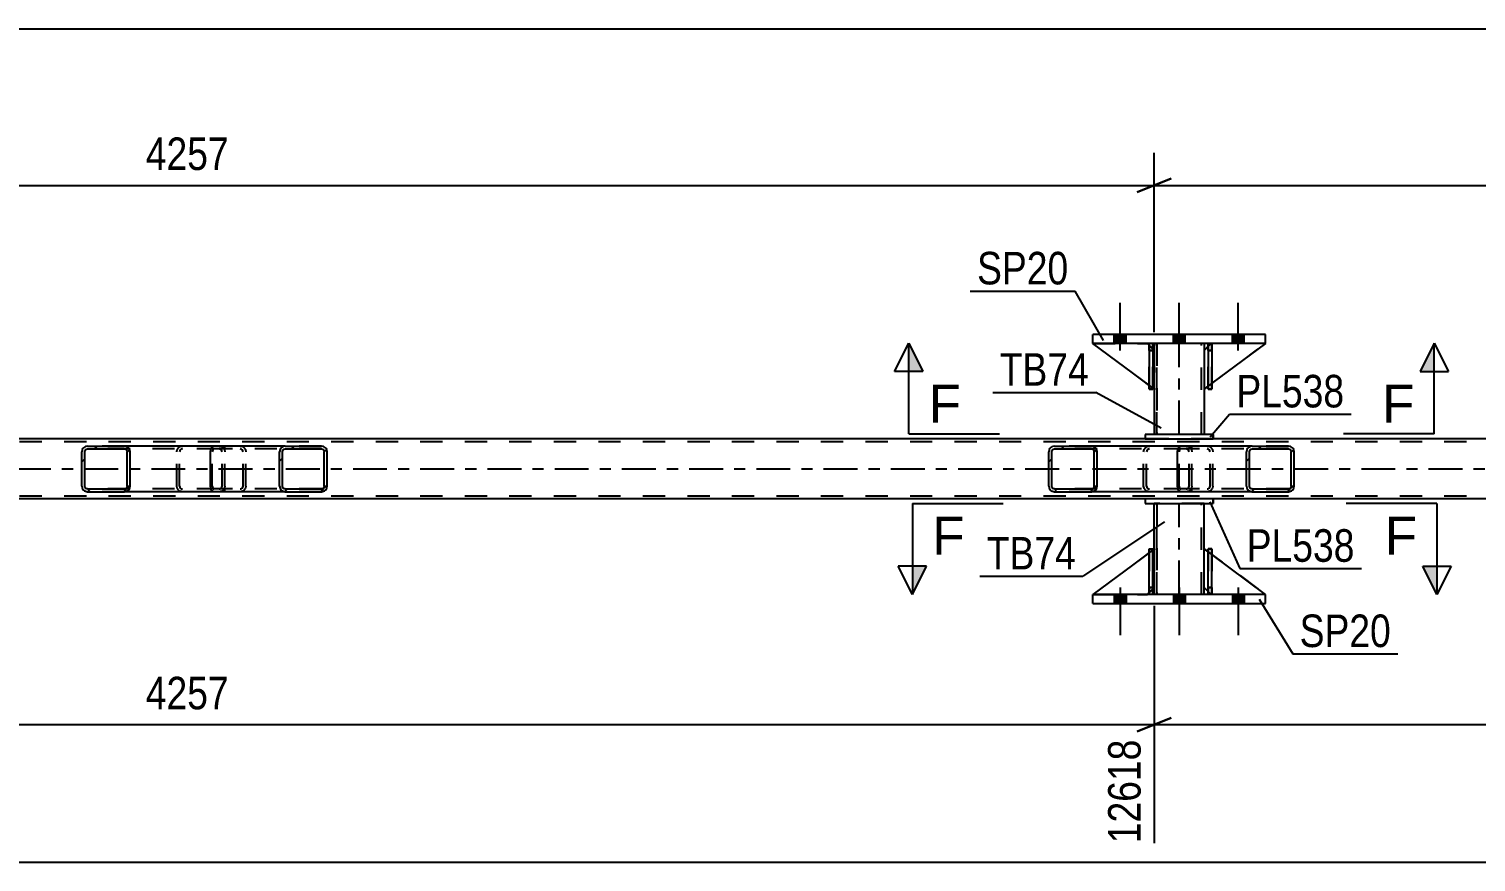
# Model space of a CAD drawing. Header units: millimetres. Extents: x -78 to 763, y -436 to 158.
# Drawn here: x 426.7 to 554.1, y -259.4 to -186.1 of the extents above; entities that cross this region are included whole.
import ezdxf

# ---------------------------------------------------------------- set-up
doc = ezdxf.new("R2010")
doc.units = ezdxf.units.MM
doc.linetypes.add('DXK_LINE_DOT2', pattern=[3.9198, 1.9599, -1.9599])
doc.linetypes.add('DXK_LINE_DOT3', pattern=[5.9187, 2.979, -0.9799, 0.9799, -0.9799])
doc.styles.add('Arial', font='ARIAL.TTF', dxfattribs={"height": 0.2})
doc.styles.add('Arial Narrow', font='ARIALN.TTF', dxfattribs={"height": 0.2})

# ---------------------------------------------------------------- blocks, each defined once
blk = doc.blocks.new('Part-814184979-5444 - 5260')
at = {"color": 2, "linetype": 'Continuous'}
for p, q in [((525.66, -213.8), (525.34, -213.8)), ((525.34, -213.8), (525.34, -217.8)), ((525.66, -213.8), (525.66, -213.8)), ((525.66, -213.8), (525.66, -217.8)), ((525.66, -217.8), (525.34, -217.8))]:
    blk.add_line(p, q, dxfattribs=at)
at = {"color": 7, "linetype": 'DXK_LINE_DOT2'}
for p, q in [((525.34, -214.4), (525.34, -213.8)), ((525.66, -214.4), (525.66, -213.8)), ((525.66, -213.8), (525.66, -213.8)), ((525.66, -214.4), (525.34, -214.4)), ((525.34, -214.4), (525.34, -217.8)), ((525.66, -217.8), (525.66, -214.4))]:
    blk.add_line(p, q, dxfattribs=at)
blk = doc.blocks.new('Part-814184979-5446 - 5260')
at = {"color": 7, "linetype": 'DXK_LINE_DOT2'}
for p, q in [((525.34, -214.4), (525.34, -213.8)), ((525.34, -213.8), (525.34, -213.8)), ((525.34, -213.8), (525.34, -217.8)), ((525.66, -213.8), (525.34, -213.8)), ((525.66, -214.4), (525.66, -213.8)), ((525.66, -217.8), (525.66, -213.8)), ((525.34, -217.8), (525.34, -214.4)), ((525.34, -214.4), (525.66, -214.4)), ((525.66, -214.4), (525.66, -217.8)), ((525.34, -217.8), (525.66, -217.8))]:
    blk.add_line(p, q, dxfattribs=at)
blk = doc.blocks.new('Part-814184979-5468 - 5260')
at = {"color": 2, "linetype": 'Continuous'}
for p, q in [((525.78, -231.88), (525.66, -231.97)), ((525.78, -235.28), (525.78, -231.88)), ((525.34, -232.21), (520.38, -235.88)), ((525.78, -235.28), (525.66, -235.4)), ((525.78, -235.28), (525.78, -235.28)), ((525.34, -235.72), (525.18, -235.88))]:
    blk.add_line(p, q, dxfattribs=at)
at = {"color": 7, "linetype": 'DXK_LINE_DOT2'}
for p, q in [((525.78, -235.28), (525.78, -231.88)), ((525.66, -231.97), (525.34, -232.21)), ((525.78, -235.28), (525.18, -235.88)), ((525.66, -235.4), (525.34, -235.72)), ((520.38, -235.88), (525.18, -235.88))]:
    blk.add_line(p, q, dxfattribs=at)
blk = doc.blocks.new('Part-814184979-5398 - 5260')
at = {"linetype": 'Continuous'}
h = blk.add_hatch(dxfattribs=at)
h.set_pattern_fill('', scale=0.7, style=0, pattern_type=0)
h.set_pattern_definition([(45, (538.0558, -223.1343), (-1.57154, 1.57154), [])])
h.paths.add_polyline_path([(538.09, -223.32), (538.06, -223.13), (537.95, -222.98), (537.78, -222.87), (537.59, -222.84), (534.41, -222.84), (534.21, -222.87), (534.05, -222.98), (533.94, -223.13), (533.9, -223.32), (533.9, -226.36), (533.94, -226.54), (534.05, -226.7), (534.21, -226.8), (534.41, -226.84), (537.59, -226.84), (537.78, -226.8), (537.95, -226.7), (538.06, -226.54), (538.09, -226.36)])
h.paths.add_polyline_path([(537.82, -226.45), (537.77, -226.53), (537.69, -226.58), (537.59, -226.6), (534.41, -226.6), (534.31, -226.58), (534.23, -226.53), (534.17, -226.45), (534.16, -226.36), (534.16, -223.32), (534.17, -223.23), (534.23, -223.15), (534.31, -223.1), (534.41, -223.08), (537.59, -223.08), (537.69, -223.1), (537.77, -223.15), (537.82, -223.23), (537.84, -223.32), (537.84, -226.36)])
at = {"color": 2, "linetype": 'Continuous'}
for p, q in [((527.92, -222.98), (528, -222.87)), ((528, -222.87), (528.11, -222.84)), ((534.41, -222.84), (528.11, -222.84)), ((534.41, -222.84), (534.21, -222.87)), ((534.41, -222.84), (537.59, -222.84)), ((537.78, -222.87), (537.59, -222.84)), ((527.84, -223.32), (527.86, -223.13)), ((527.84, -226.36), (527.84, -223.32)), ((527.86, -223.13), (527.92, -222.98)), ((533.94, -223.13), (533.9, -223.32)), ((533.9, -226.36), (533.9, -223.32)), ((534.16, -223.32), (534.17, -223.23)), ((534.16, -226.36), (534.16, -223.32)), ((534.17, -223.23), (534.23, -223.15)), ((534.23, -223.15), (534.31, -223.1)), ((534.31, -223.1), (534.41, -223.08)), ((534.41, -223.08), (537.59, -223.08)), ((537.59, -223.08), (537.69, -223.1)), ((537.69, -223.1), (537.77, -223.15)), ((537.77, -223.15), (537.82, -223.23)), ((537.82, -223.23), (537.84, -223.32)), ((537.84, -226.36), (537.84, -223.32)), ((538.09, -223.32), (538.06, -223.13)), ((538.09, -226.36), (538.09, -223.32)), ((527.86, -226.54), (527.84, -226.36)), ((527.92, -226.7), (527.86, -226.54)), ((528, -226.8), (527.92, -226.7)), ((533.9, -226.36), (533.94, -226.54)), ((534.17, -226.45), (534.16, -226.36)), ((534.23, -226.53), (534.17, -226.45)), ((534.31, -226.58), (534.23, -226.53)), ((534.41, -226.6), (534.31, -226.58)), ((534.41, -226.6), (537.59, -226.6)), ((537.69, -226.58), (537.59, -226.6)), ((537.77, -226.53), (537.69, -226.58)), ((537.82, -226.45), (537.77, -226.53)), ((537.84, -226.36), (537.82, -226.45)), ((538.06, -226.54), (538.09, -226.36)), ((528.11, -226.84), (528, -226.8)), ((534.41, -226.84), (528.11, -226.84)), ((534.21, -226.8), (534.41, -226.84)), ((534.41, -226.84), (537.59, -226.84)), ((537.59, -226.84), (537.78, -226.8))]:
    blk.add_line(p, q, dxfattribs=at)
at = {"color": 7, "linetype": 'DXK_LINE_DOT2'}
for p, q in [((529.1, -223.08), (529.1, -222.84)), ((530.44, -222.84), (530.63, -222.87)), ((537.59, -222.84), (534.41, -222.84)), ((527.98, -223.23), (527.97, -223.32)), ((527.97, -226.36), (527.97, -223.32)), ((528.01, -223.15), (527.98, -223.23)), ((528.05, -223.1), (528.01, -223.15)), ((528.11, -223.08), (528.05, -223.1)), ((537.59, -223.08), (528.11, -223.08)), ((530.54, -223.1), (530.44, -223.08)), ((530.62, -223.15), (530.54, -223.1)), ((530.67, -223.23), (530.62, -223.15)), ((530.69, -223.32), (530.67, -223.23)), ((530.69, -226.36), (530.69, -223.32)), ((530.91, -223.13), (530.94, -223.32)), ((530.94, -226.36), (530.94, -223.32)), ((527.97, -226.36), (527.98, -226.45)), ((527.98, -226.45), (528.01, -226.53)), ((528.01, -226.53), (528.05, -226.58)), ((528.05, -226.58), (528.11, -226.6)), ((537.59, -226.6), (528.11, -226.6)), ((529.1, -226.84), (529.1, -226.6)), ((530.44, -226.6), (530.54, -226.58)), ((530.54, -226.58), (530.62, -226.53)), ((530.62, -226.53), (530.67, -226.45)), ((530.67, -226.45), (530.69, -226.36)), ((530.94, -226.36), (530.91, -226.54)), ((530.63, -226.8), (530.44, -226.84)), ((537.59, -226.84), (534.41, -226.84))]:
    blk.add_line(p, q, dxfattribs=at)
for centre, start, end in [((530.46, -223.33), 23.8494, 68.8059), ((530.46, -226.34), 291.1941, 336.1506)]:
    blk.add_arc(centre, 0.492, start, end, dxfattribs=at)
at = {"color": 2, "linetype": 'Continuous'}
for centre, start, end in [((534.39, -223.33), 111.1941, 156.1506), ((537.61, -223.33), 23.8494, 68.8059), ((534.39, -226.34), 203.8494, 248.8059), ((537.61, -226.34), 291.1941, 336.1506)]:
    blk.add_arc(centre, 0.492, start, end, dxfattribs=at)
blk = doc.blocks.new('Part-814184979-5462 - 5260')
at = {"color": 2, "linetype": 'Continuous'}
for p, q in [((524.98, -221.8), (524.98, -222.2)), ((530.98, -221.8), (524.98, -221.8)), ((524.98, -222.2), (530.98, -222.2)), ((530.98, -221.8), (530.98, -222.2)), ((530.98, -221.8), (530.98, -221.8)), ((530.98, -222.2), (530.98, -222.2))]:
    blk.add_line(p, q, dxfattribs=at)
at = {"color": 7, "linetype": 'DXK_LINE_DOT2'}
for p, q in [((524.98, -221.8), (524.98, -222.2)), ((530.98, -222.2), (530.98, -221.8)), ((530.98, -221.8), (530.98, -221.8)), ((530.98, -222.2), (530.98, -222.2))]:
    blk.add_line(p, q, dxfattribs=at)
blk = doc.blocks.new('Part-814184979-5350 - 5260')
at = {"color": 2, "linetype": 'Continuous'}
for p, q in [((525.78, -213.8), (525.78, -214.4)), ((530.18, -213.8), (530.18, -214.4)), ((525.78, -217.8), (525.78, -221.8)), ((530.18, -217.8), (530.18, -221.8))]:
    blk.add_line(p, q, dxfattribs=at)
at = {"color": 7, "linetype": 'DXK_LINE_DOT2'}
for p, q in [((530.18, -213.8), (525.78, -213.8)), ((525.78, -213.8), (525.78, -221.8)), ((526.02, -221.8), (526.02, -213.8)), ((526.02, -213.8), (526.02, -221.8)), ((529.94, -221.8), (529.94, -213.8)), ((529.94, -221.8), (529.94, -213.8)), ((530.18, -213.8), (530.18, -221.8)), ((525.78, -214.4), (525.78, -217.8)), ((530.18, -214.4), (530.18, -217.8)), ((530.18, -221.8), (525.78, -221.8))]:
    blk.add_line(p, q, dxfattribs=at)
at = {"color": 7, "linetype": 'DXK_LINE_DOT3'}
blk.add_line((527.98, -221.8), (527.98, -213.8), dxfattribs=at)
blk = doc.blocks.new('Part-814184979-5486 - 5260')
at = {"color": 2, "linetype": 'Continuous'}
for p, q in [((520.38, -213.8), (520.38, -213)), ((535.58, -213), (520.38, -213)), ((535.58, -213.8), (520.38, -213.8)), ((535.58, -213.8), (535.58, -213))]:
    blk.add_line(p, q, dxfattribs=at)
at = {"color": 7, "linetype": 'DXK_LINE_DOT2'}
for p, q in [((520.38, -213.8), (520.38, -213)), ((535.58, -213.8), (535.58, -213))]:
    blk.add_line(p, q, dxfattribs=at)
blk = doc.blocks.new('Part-814184979-5367 - 5260')
at = {"linetype": 'Continuous'}
h = blk.add_hatch(dxfattribs=at)
h.set_pattern_fill('', scale=0.7, style=0, pattern_type=0)
h.set_pattern_definition([(45, (435.5767, -223.1343), (-1.57154, 1.57154), [])])
h.paths.add_polyline_path([(435.62, -223.32), (435.58, -223.13), (435.47, -222.98), (435.3, -222.87), (435.1, -222.84), (431.87, -222.84), (431.67, -222.87), (431.51, -222.98), (431.4, -223.13), (431.36, -223.32), (431.36, -226.36), (431.4, -226.54), (431.51, -226.7), (431.67, -226.8), (431.87, -226.84), (435.1, -226.84), (435.3, -226.8), (435.47, -226.7), (435.58, -226.54), (435.62, -226.36)])
h.paths.add_polyline_path([(435.34, -226.45), (435.29, -226.53), (435.2, -226.58), (435.1, -226.6), (431.87, -226.6), (431.77, -226.58), (431.69, -226.53), (431.63, -226.45), (431.61, -226.36), (431.61, -223.32), (431.63, -223.23), (431.69, -223.15), (431.77, -223.1), (431.87, -223.08), (435.1, -223.08), (435.2, -223.1), (435.29, -223.15), (435.34, -223.23), (435.36, -223.32), (435.36, -226.36)])
at = {"color": 2, "linetype": 'Continuous'}
for p, q in [((431.87, -222.84), (431.67, -222.87)), ((431.87, -222.84), (435.1, -222.84)), ((442.97, -222.84), (435.1, -222.84)), ((435.3, -222.87), (435.1, -222.84)), ((431.4, -223.13), (431.36, -223.32)), ((431.36, -226.36), (431.36, -223.32)), ((431.61, -223.32), (431.63, -223.23)), ((431.61, -226.36), (431.61, -223.32)), ((431.63, -223.23), (431.69, -223.15)), ((431.69, -223.15), (431.77, -223.1)), ((431.77, -223.1), (431.87, -223.08)), ((431.87, -223.08), (435.1, -223.08)), ((435.1, -223.08), (435.2, -223.1)), ((435.2, -223.1), (435.29, -223.15)), ((435.29, -223.15), (435.34, -223.23)), ((435.34, -223.23), (435.36, -223.32)), ((435.36, -226.36), (435.36, -223.32)), ((435.62, -223.32), (435.58, -223.13)), ((435.62, -226.36), (435.62, -223.32)), ((431.36, -226.36), (431.4, -226.54)), ((431.63, -226.45), (431.61, -226.36)), ((431.69, -226.53), (431.63, -226.45)), ((431.77, -226.58), (431.69, -226.53)), ((431.87, -226.6), (431.77, -226.58)), ((431.87, -226.6), (435.1, -226.6)), ((435.2, -226.58), (435.1, -226.6)), ((435.29, -226.53), (435.2, -226.58)), ((435.34, -226.45), (435.29, -226.53)), ((435.36, -226.36), (435.34, -226.45)), ((435.58, -226.54), (435.62, -226.36)), ((431.67, -226.8), (431.87, -226.84)), ((431.87, -226.84), (435.1, -226.84)), ((435.1, -226.84), (435.3, -226.8)), ((442.97, -226.84), (435.1, -226.84))]:
    blk.add_line(p, q, dxfattribs=at)
at = {"color": 7, "linetype": 'DXK_LINE_DOT2'}
for p, q in [((435.1, -222.84), (431.87, -222.84)), ((440.02, -222.87), (440.22, -222.84)), ((443.45, -222.84), (442.97, -222.84)), ((443.45, -222.84), (443.65, -222.87)), ((443.45, -223.08), (431.87, -223.08)), ((439.71, -223.32), (439.75, -223.13)), ((439.71, -226.36), (439.71, -223.32)), ((439.98, -223.23), (439.96, -223.32)), ((439.96, -226.36), (439.96, -223.32)), ((440.04, -223.15), (439.98, -223.23)), ((440.12, -223.1), (440.04, -223.15)), ((440.22, -223.08), (440.12, -223.1)), ((443.55, -223.1), (443.45, -223.08)), ((443.63, -223.15), (443.55, -223.1)), ((443.69, -223.23), (443.63, -223.15)), ((443.71, -223.32), (443.69, -223.23)), ((443.71, -226.36), (443.71, -223.32)), ((443.93, -223.13), (443.96, -223.32)), ((443.96, -226.36), (443.96, -223.32)), ((443.45, -226.6), (431.87, -226.6)), ((439.75, -226.54), (439.71, -226.36)), ((439.96, -226.36), (439.98, -226.45)), ((439.98, -226.45), (440.04, -226.53)), ((440.04, -226.53), (440.06, -226.54)), ((440.06, -226.54), (440.12, -226.58)), ((440.12, -226.58), (440.22, -226.6)), ((443.45, -226.6), (443.55, -226.58)), ((443.55, -226.58), (443.63, -226.53)), ((443.63, -226.53), (443.69, -226.45)), ((443.69, -226.45), (443.71, -226.36)), ((443.96, -226.36), (443.93, -226.54)), ((435.1, -226.84), (431.87, -226.84)), ((440.22, -226.84), (440.02, -226.8)), ((443.45, -226.84), (442.97, -226.84)), ((443.65, -226.8), (443.45, -226.84))]:
    blk.add_line(p, q, dxfattribs=at)
at = {"color": 2, "linetype": 'Continuous'}
for centre, start, end in [((431.85, -223.34), 110.7583, 155.68), ((435.12, -223.34), 24.32, 69.2417), ((431.85, -226.34), 204.32, 249.2417), ((435.12, -226.34), 290.7583, 335.68)]:
    blk.add_arc(centre, 0.496, start, end, dxfattribs=at)
at = {"color": 7, "linetype": 'DXK_LINE_DOT2'}
for centre, start, end in [((440.2, -223.34), 110.7583, 155.68), ((443.47, -223.34), 24.32, 69.2417), ((440.2, -226.34), 204.32, 249.2417), ((443.47, -226.34), 290.7583, 335.68)]:
    blk.add_arc(centre, 0.496, start, end, dxfattribs=at)
blk = doc.blocks.new('Part-814184979-5368 - 5260')
at = {"linetype": 'Continuous'}
h = blk.add_hatch(dxfattribs=at)
h.set_pattern_fill('', scale=0.7, style=0, pattern_type=0)
h.set_pattern_definition([(45, (452.9215, -223.1343), (-1.57154, 1.57154), [])])
h.paths.add_polyline_path([(452.96, -223.32), (452.92, -223.13), (452.81, -222.98), (452.65, -222.87), (452.46, -222.84), (449.27, -222.84), (449.08, -222.87), (448.92, -222.98), (448.81, -223.13), (448.77, -223.32), (448.77, -226.36), (448.81, -226.54), (448.92, -226.7), (449.08, -226.8), (449.27, -226.84), (452.46, -226.84), (452.65, -226.8), (452.81, -226.7), (452.92, -226.54), (452.96, -226.36)])
h.paths.add_polyline_path([(452.69, -226.45), (452.63, -226.53), (452.55, -226.58), (452.46, -226.6), (449.27, -226.6), (449.18, -226.58), (449.1, -226.53), (449.04, -226.45), (449.02, -226.36), (449.02, -223.32), (449.04, -223.23), (449.1, -223.15), (449.18, -223.1), (449.27, -223.08), (452.46, -223.08), (452.55, -223.1), (452.63, -223.15), (452.69, -223.23), (452.71, -223.32), (452.71, -226.36)])
at = {"color": 2, "linetype": 'Continuous'}
for p, q in [((442.78, -222.98), (442.87, -222.87)), ((442.87, -222.87), (442.97, -222.84)), ((449.27, -222.84), (442.97, -222.84)), ((449.27, -222.84), (449.08, -222.87)), ((449.27, -222.84), (452.46, -222.84)), ((452.65, -222.87), (452.46, -222.84)), ((442.7, -223.32), (442.72, -223.13)), ((442.7, -226.36), (442.7, -223.32)), ((442.72, -223.13), (442.78, -222.98)), ((448.81, -223.13), (448.77, -223.32)), ((448.77, -226.36), (448.77, -223.32)), ((449.02, -223.32), (449.04, -223.23)), ((449.02, -226.36), (449.02, -223.32)), ((449.04, -223.23), (449.1, -223.15)), ((449.1, -223.15), (449.18, -223.1)), ((449.18, -223.1), (449.27, -223.08)), ((449.27, -223.08), (452.46, -223.08)), ((452.46, -223.08), (452.55, -223.1)), ((452.55, -223.1), (452.63, -223.15)), ((452.63, -223.15), (452.69, -223.23)), ((452.69, -223.23), (452.71, -223.32)), ((452.71, -226.36), (452.71, -223.32)), ((452.96, -223.32), (452.92, -223.13)), ((452.96, -226.36), (452.96, -223.32)), ((442.72, -226.54), (442.7, -226.36)), ((442.78, -226.7), (442.72, -226.54)), ((442.87, -226.8), (442.78, -226.7)), ((448.77, -226.36), (448.81, -226.54)), ((449.04, -226.45), (449.02, -226.36)), ((449.1, -226.53), (449.04, -226.45)), ((449.18, -226.58), (449.1, -226.53)), ((449.27, -226.6), (449.18, -226.58)), ((449.27, -226.6), (452.46, -226.6)), ((452.55, -226.58), (452.46, -226.6)), ((452.63, -226.53), (452.55, -226.58)), ((452.69, -226.45), (452.63, -226.53)), ((452.71, -226.36), (452.69, -226.45)), ((452.92, -226.54), (452.96, -226.36)), ((442.97, -226.84), (442.87, -226.8)), ((449.27, -226.84), (442.97, -226.84)), ((449.08, -226.8), (449.27, -226.84)), ((449.27, -226.84), (452.46, -226.84)), ((452.46, -226.84), (452.65, -226.8))]:
    blk.add_line(p, q, dxfattribs=at)
at = {"color": 7, "linetype": 'DXK_LINE_DOT2'}
for p, q in [((443.96, -223.08), (443.96, -222.84)), ((445.31, -222.84), (445.5, -222.87)), ((452.46, -222.84), (449.27, -222.84)), ((442.85, -223.23), (442.84, -223.32)), ((442.84, -226.36), (442.84, -223.32)), ((442.88, -223.15), (442.85, -223.23)), ((442.92, -223.1), (442.88, -223.15)), ((442.97, -223.08), (442.92, -223.1)), ((452.46, -223.08), (442.97, -223.08)), ((445.4, -223.1), (445.31, -223.08)), ((445.48, -223.15), (445.4, -223.1)), ((445.54, -223.23), (445.48, -223.15)), ((445.56, -223.32), (445.54, -223.23)), ((445.56, -226.36), (445.56, -223.32)), ((445.77, -223.13), (445.81, -223.32)), ((445.81, -226.36), (445.81, -223.32)), ((442.84, -226.36), (442.85, -226.45)), ((442.85, -226.45), (442.88, -226.53)), ((442.88, -226.53), (442.92, -226.58)), ((442.92, -226.58), (442.97, -226.6)), ((452.46, -226.6), (442.97, -226.6)), ((443.96, -226.84), (443.96, -226.6)), ((445.31, -226.6), (445.4, -226.58)), ((445.4, -226.58), (445.48, -226.53)), ((445.48, -226.53), (445.54, -226.45)), ((445.54, -226.45), (445.56, -226.36)), ((445.81, -226.36), (445.77, -226.54)), ((445.5, -226.8), (445.31, -226.84)), ((452.46, -226.84), (449.27, -226.84))]:
    blk.add_line(p, q, dxfattribs=at)
for centre, start, end in [((445.32, -223.33), 23.8494, 68.8059), ((445.32, -226.34), 291.1941, 336.1506)]:
    blk.add_arc(centre, 0.492, start, end, dxfattribs=at)
at = {"color": 2, "linetype": 'Continuous'}
for centre, start, end in [((449.26, -223.33), 111.1941, 156.1506), ((452.47, -223.33), 23.8494, 68.8059), ((449.26, -226.34), 203.8494, 248.8059), ((452.47, -226.34), 291.1941, 336.1506)]:
    blk.add_arc(centre, 0.492, start, end, dxfattribs=at)
blk = doc.blocks.new('Part-814184979-5369 - 5260')
at = {"linetype": 'Continuous'}
h = blk.add_hatch(dxfattribs=at)
h.set_pattern_fill('', scale=0.7, style=0, pattern_type=0)
h.set_pattern_definition([(45, (520.711, -223.1343), (-1.57154, 1.57154), [])])
h.paths.add_polyline_path([(520.75, -223.32), (520.71, -223.13), (520.6, -222.98), (520.43, -222.87), (520.24, -222.84), (517, -222.84), (516.81, -222.87), (516.64, -222.98), (516.53, -223.13), (516.49, -223.32), (516.49, -226.36), (516.53, -226.54), (516.64, -226.7), (516.81, -226.8), (517, -226.84), (520.24, -226.84), (520.43, -226.8), (520.6, -226.7), (520.71, -226.54), (520.75, -226.36)])
h.paths.add_polyline_path([(520.47, -226.45), (520.42, -226.53), (520.34, -226.58), (520.24, -226.6), (517, -226.6), (516.91, -226.58), (516.82, -226.53), (516.77, -226.45), (516.75, -226.36), (516.75, -223.32), (516.77, -223.23), (516.82, -223.15), (516.91, -223.1), (517, -223.08), (520.24, -223.08), (520.34, -223.1), (520.42, -223.15), (520.47, -223.23), (520.49, -223.32), (520.49, -226.36)])
at = {"color": 2, "linetype": 'Continuous'}
for p, q in [((517, -222.84), (516.81, -222.87)), ((517, -222.84), (520.24, -222.84)), ((528.11, -222.84), (520.24, -222.84)), ((520.43, -222.87), (520.24, -222.84)), ((516.53, -223.13), (516.49, -223.32)), ((516.49, -226.36), (516.49, -223.32)), ((516.75, -223.32), (516.77, -223.23)), ((516.75, -226.36), (516.75, -223.32)), ((516.77, -223.23), (516.82, -223.15)), ((516.82, -223.15), (516.91, -223.1)), ((516.91, -223.1), (517, -223.08)), ((517, -223.08), (520.24, -223.08)), ((520.24, -223.08), (520.34, -223.1)), ((520.34, -223.1), (520.42, -223.15)), ((520.42, -223.15), (520.47, -223.23)), ((520.47, -223.23), (520.49, -223.32)), ((520.49, -226.36), (520.49, -223.32)), ((520.75, -223.32), (520.71, -223.13)), ((520.75, -226.36), (520.75, -223.32)), ((516.49, -226.36), (516.53, -226.54)), ((516.77, -226.45), (516.75, -226.36)), ((516.82, -226.53), (516.77, -226.45)), ((516.91, -226.58), (516.82, -226.53)), ((517, -226.6), (516.91, -226.58)), ((517, -226.6), (520.24, -226.6)), ((520.34, -226.58), (520.24, -226.6)), ((520.42, -226.53), (520.34, -226.58)), ((520.47, -226.45), (520.42, -226.53)), ((520.49, -226.36), (520.47, -226.45)), ((520.71, -226.54), (520.75, -226.36)), ((516.81, -226.8), (517, -226.84)), ((517, -226.84), (520.24, -226.84)), ((520.24, -226.84), (520.43, -226.8)), ((528.11, -226.84), (520.24, -226.84))]:
    blk.add_line(p, q, dxfattribs=at)
at = {"color": 7, "linetype": 'DXK_LINE_DOT2'}
for p, q in [((520.24, -222.84), (517, -222.84)), ((525.16, -222.87), (525.35, -222.84)), ((528.59, -222.84), (528.11, -222.84)), ((528.59, -222.84), (528.78, -222.87)), ((528.59, -223.08), (517, -223.08)), ((524.84, -223.32), (524.88, -223.13)), ((524.84, -226.36), (524.84, -223.32)), ((525.12, -223.23), (525.1, -223.32)), ((525.1, -226.36), (525.1, -223.32)), ((525.17, -223.15), (525.12, -223.23)), ((525.26, -223.1), (525.17, -223.15)), ((525.35, -223.08), (525.26, -223.1)), ((528.69, -223.1), (528.59, -223.08)), ((528.77, -223.15), (528.69, -223.1)), ((528.82, -223.23), (528.77, -223.15)), ((528.84, -223.32), (528.82, -223.23)), ((528.84, -226.36), (528.84, -223.32)), ((529.06, -223.13), (529.1, -223.32)), ((529.1, -226.36), (529.1, -223.32)), ((528.59, -226.6), (517, -226.6)), ((524.88, -226.54), (524.84, -226.36)), ((525.1, -226.36), (525.12, -226.45)), ((525.12, -226.45), (525.17, -226.53)), ((525.17, -226.53), (525.26, -226.58)), ((525.26, -226.58), (525.35, -226.6)), ((528.59, -226.6), (528.69, -226.58)), ((528.69, -226.58), (528.77, -226.53)), ((528.77, -226.53), (528.82, -226.45)), ((528.82, -226.45), (528.84, -226.36)), ((529.1, -226.36), (529.06, -226.54)), ((520.24, -226.84), (517, -226.84)), ((525.35, -226.84), (525.16, -226.8)), ((528.59, -226.84), (528.11, -226.84)), ((528.78, -226.8), (528.59, -226.84))]:
    blk.add_line(p, q, dxfattribs=at)
at = {"color": 2, "linetype": 'Continuous'}
for centre, start, end in [((516.98, -223.34), 110.7583, 155.68), ((520.26, -223.34), 24.32, 69.2417), ((516.98, -226.34), 204.32, 249.2417), ((520.26, -226.34), 290.7583, 335.68)]:
    blk.add_arc(centre, 0.496, start, end, dxfattribs=at)
at = {"color": 7, "linetype": 'DXK_LINE_DOT2'}
for centre, start, end in [((525.33, -223.34), 110.7583, 155.68), ((528.61, -223.34), 24.32, 69.2417), ((525.33, -226.34), 204.32, 249.2417), ((528.61, -226.34), 290.7583, 335.68)]:
    blk.add_arc(centre, 0.496, start, end, dxfattribs=at)
blk = doc.blocks.new('Part-814184979-5494 - 5260')
at = {"color": 2, "linetype": 'Continuous'}
for p, q in [((530.18, -235.28), (530.18, -231.88)), ((530.54, -232.14), (530.18, -231.88)), ((535.58, -235.88), (530.86, -232.38)), ((530.54, -235.63), (530.18, -235.28))]:
    blk.add_line(p, q, dxfattribs=at)
at = {"color": 7, "linetype": 'DXK_LINE_DOT2'}
for p, q in [((530.86, -232.38), (530.54, -232.14)), ((530.78, -235.88), (530.54, -235.63)), ((535.58, -235.88), (530.78, -235.88)), ((535.58, -235.88), (535.58, -235.88)), ((535.58, -235.88), (535.58, -235.88))]:
    blk.add_line(p, q, dxfattribs=at)
blk = doc.blocks.new('Part-814184979-5431 - 5260')
at = {"color": 7, "linetype": 'DXK_LINE_DOT2'}
for p, q in [((530.86, -231.88), (530.54, -231.88)), ((530.54, -235.28), (530.54, -231.88)), ((530.54, -231.88), (530.54, -235.88)), ((530.86, -231.88), (530.86, -235.28)), ((530.86, -235.88), (530.86, -231.88)), ((530.86, -235.28), (530.54, -235.28)), ((530.54, -235.88), (530.54, -235.28)), ((530.86, -235.28), (530.86, -235.88)), ((530.86, -235.88), (530.54, -235.88)), ((530.86, -235.88), (530.86, -235.88))]:
    blk.add_line(p, q, dxfattribs=at)
blk = doc.blocks.new('Part-814184979-5434 - 5260')
at = {"color": 2, "linetype": 'Continuous'}
for p, q in [((530.54, -214.04), (530.18, -214.4)), ((535.58, -213.8), (530.86, -217.3)), ((530.18, -214.4), (530.18, -217.8)), ((530.54, -217.54), (530.18, -217.8))]:
    blk.add_line(p, q, dxfattribs=at)
at = {"color": 7, "linetype": 'DXK_LINE_DOT2'}
for p, q in [((530.78, -213.8), (530.54, -214.04)), ((535.58, -213.8), (530.78, -213.8)), ((530.86, -217.3), (530.54, -217.54))]:
    blk.add_line(p, q, dxfattribs=at)
blk = doc.blocks.new('Part-814184979-5437 - 5260')
at = {"color": 7, "linetype": 'DXK_LINE_DOT2'}
for p, q in [((530.78, -213.8), (530.18, -214.4)), ((530.18, -217.8), (535.58, -213.8)), ((535.58, -213.8), (530.78, -213.8)), ((530.18, -214.4), (530.18, -217.8))]:
    blk.add_line(p, q, dxfattribs=at)
blk = doc.blocks.new('Part-814184979-5440 - 5260')
at = {"color": 2, "linetype": 'Continuous'}
for p, q in [((525.34, -217.47), (520.38, -213.8)), ((525.34, -213.95), (525.18, -213.8)), ((525.78, -214.4), (525.66, -214.27)), ((525.78, -214.4), (525.78, -214.4)), ((525.78, -217.8), (525.78, -214.4)), ((525.66, -217.7), (525.78, -217.8)), ((525.78, -217.8), (525.78, -217.8))]:
    blk.add_line(p, q, dxfattribs=at)
at = {"color": 7, "linetype": 'DXK_LINE_DOT2'}
for p, q in [((525.18, -213.8), (520.38, -213.8)), ((525.18, -213.8), (525.78, -214.4)), ((525.66, -214.27), (525.34, -213.95)), ((525.78, -214.4), (525.78, -217.8)), ((525.66, -217.7), (525.34, -217.47))]:
    blk.add_line(p, q, dxfattribs=at)
blk = doc.blocks.new('Part-814184979-5443 - 5260')
at = {"color": 7, "linetype": 'DXK_LINE_DOT2'}
for p, q in [((525.78, -217.8), (520.38, -213.8)), ((520.38, -213.8), (525.18, -213.8)), ((525.18, -213.8), (525.78, -214.4)), ((525.78, -214.4), (525.18, -213.8)), ((525.78, -214.4), (525.78, -217.8)), ((525.78, -214.4), (525.78, -214.4)), ((525.78, -214.4), (525.78, -217.8))]:
    blk.add_line(p, q, dxfattribs=at)
blk = doc.blocks.new('Part-814184979-5445 - 5260')
at = {"color": 2, "linetype": 'Continuous'}
for p, q in [((530.86, -213.8), (530.54, -213.8)), ((530.54, -213.8), (530.54, -217.8)), ((530.86, -213.8), (530.86, -213.8)), ((530.86, -213.8), (530.86, -217.8)), ((530.86, -217.8), (530.54, -217.8))]:
    blk.add_line(p, q, dxfattribs=at)
at = {"color": 7, "linetype": 'DXK_LINE_DOT2'}
for p, q in [((530.54, -214.4), (530.54, -213.8)), ((530.86, -214.4), (530.86, -213.8)), ((530.86, -213.8), (530.86, -213.8)), ((530.86, -214.4), (530.54, -214.4)), ((530.54, -214.4), (530.54, -217.8)), ((530.86, -217.8), (530.86, -214.4))]:
    blk.add_line(p, q, dxfattribs=at)
blk = doc.blocks.new('Part-814184979-5447 - 5260')
at = {"color": 7, "linetype": 'DXK_LINE_DOT2'}
for p, q in [((530.54, -214.4), (530.54, -213.8)), ((530.54, -213.8), (530.54, -213.8)), ((530.54, -213.8), (530.54, -217.8)), ((530.86, -213.8), (530.54, -213.8)), ((530.86, -214.4), (530.86, -213.8)), ((530.86, -217.8), (530.86, -213.8)), ((530.54, -217.8), (530.54, -214.4)), ((530.54, -214.4), (530.86, -214.4)), ((530.86, -214.4), (530.86, -217.8)), ((530.54, -217.8), (530.86, -217.8))]:
    blk.add_line(p, q, dxfattribs=at)
blk = doc.blocks.new('Part-814184979-5452 - 5260')
at = {"color": 2, "linetype": 'Continuous'}
for p, q in [((525.78, -231.88), (525.78, -227.88)), ((530.18, -231.88), (530.18, -227.88)), ((525.78, -235.88), (525.78, -235.28)), ((530.18, -235.88), (530.18, -235.28))]:
    blk.add_line(p, q, dxfattribs=at)
at = {"color": 7, "linetype": 'DXK_LINE_DOT2'}
for p, q in [((530.18, -227.88), (525.78, -227.88)), ((525.78, -235.88), (525.78, -227.88)), ((526.02, -235.88), (526.02, -227.88)), ((526.02, -227.88), (526.02, -235.88)), ((529.94, -235.88), (529.94, -227.88)), ((529.94, -235.88), (529.94, -227.88)), ((530.18, -235.88), (530.18, -227.88)), ((525.78, -235.28), (525.78, -231.88)), ((530.18, -235.28), (530.18, -231.88)), ((530.18, -235.88), (525.78, -235.88))]:
    blk.add_line(p, q, dxfattribs=at)
at = {"color": 7, "linetype": 'DXK_LINE_DOT3'}
blk.add_line((527.98, -235.88), (527.98, -227.88), dxfattribs=at)
blk = doc.blocks.new('Part-814184979-5457 - 5260')
at = {"color": 2, "linetype": 'Continuous'}
for p, q in [((524.98, -227.48), (524.98, -227.88)), ((530.98, -227.48), (524.98, -227.48)), ((524.98, -227.88), (530.98, -227.88)), ((530.98, -227.48), (530.98, -227.88)), ((530.98, -227.48), (530.98, -227.48)), ((530.98, -227.88), (530.98, -227.88))]:
    blk.add_line(p, q, dxfattribs=at)
at = {"color": 7, "linetype": 'DXK_LINE_DOT2'}
for p, q in [((524.98, -227.48), (524.98, -227.88)), ((530.98, -227.88), (530.98, -227.48)), ((530.98, -227.48), (530.98, -227.48)), ((530.98, -227.88), (530.98, -227.88))]:
    blk.add_line(p, q, dxfattribs=at)
blk = doc.blocks.new('Part-814184979-5465 - 5260')
at = {"color": 7, "linetype": 'DXK_LINE_DOT2'}
for p, q in [((530.18, -235.28), (530.18, -231.88)), ((530.18, -231.88), (535.58, -235.88)), ((530.78, -235.88), (530.18, -235.28)), ((535.58, -235.88), (530.78, -235.88))]:
    blk.add_line(p, q, dxfattribs=at)
blk = doc.blocks.new('Part-814184979-5471 - 5260')
at = {"color": 7, "linetype": 'DXK_LINE_DOT2'}
for p, q in [((525.78, -231.88), (520.38, -235.88)), ((525.78, -235.28), (525.78, -231.88)), ((525.78, -231.88), (525.78, -235.28)), ((525.18, -235.88), (525.78, -235.28)), ((525.78, -235.28), (525.18, -235.88)), ((525.78, -235.28), (525.78, -235.28)), ((520.38, -235.88), (525.18, -235.88))]:
    blk.add_line(p, q, dxfattribs=at)
blk = doc.blocks.new('Part-814184979-5472 - 5260')
at = {"color": 2, "linetype": 'Continuous'}
for p, q in [((525.34, -235.88), (525.34, -231.88)), ((525.34, -231.88), (525.66, -231.88)), ((525.66, -235.88), (525.66, -231.88)), ((525.34, -235.88), (525.34, -235.88)), ((525.66, -235.88), (525.34, -235.88))]:
    blk.add_line(p, q, dxfattribs=at)
at = {"color": 7, "linetype": 'DXK_LINE_DOT2'}
for p, q in [((525.34, -231.88), (525.34, -235.28)), ((525.66, -235.28), (525.66, -231.88)), ((525.34, -235.28), (525.34, -235.88)), ((525.34, -235.28), (525.66, -235.28)), ((525.66, -235.88), (525.66, -235.28)), ((525.66, -235.88), (525.66, -235.88))]:
    blk.add_line(p, q, dxfattribs=at)
blk = doc.blocks.new('Part-814184979-5473 - 5260')
at = {"color": 2, "linetype": 'Continuous'}
for p, q in [((530.54, -235.88), (530.54, -231.88)), ((530.54, -231.88), (530.86, -231.88)), ((530.86, -235.88), (530.86, -231.88)), ((530.54, -235.88), (530.54, -235.88)), ((530.86, -235.88), (530.54, -235.88))]:
    blk.add_line(p, q, dxfattribs=at)
at = {"color": 7, "linetype": 'DXK_LINE_DOT2'}
for p, q in [((530.54, -231.88), (530.54, -235.28)), ((530.86, -235.28), (530.86, -231.88)), ((530.54, -235.28), (530.54, -235.88)), ((530.54, -235.28), (530.86, -235.28)), ((530.86, -235.88), (530.86, -235.28)), ((530.86, -235.88), (530.86, -235.88))]:
    blk.add_line(p, q, dxfattribs=at)
blk = doc.blocks.new('Part-814184979-5474 - 5260')
at = {"color": 7, "linetype": 'DXK_LINE_DOT2'}
for p, q in [((525.34, -231.88), (525.66, -231.88)), ((525.34, -235.28), (525.34, -231.88)), ((525.34, -231.88), (525.34, -235.88)), ((525.66, -231.88), (525.66, -235.28)), ((525.66, -235.88), (525.66, -231.97)), ((525.66, -235.28), (525.34, -235.28)), ((525.34, -235.88), (525.34, -235.28)), ((525.66, -235.28), (525.66, -235.88)), ((525.66, -235.88), (525.34, -235.88)), ((525.66, -235.88), (525.66, -235.88))]:
    blk.add_line(p, q, dxfattribs=at)
blk = doc.blocks.new('Part-814184979-5479 - 5260')
at = {"color": 7, "linetype": 'DXK_LINE_DOT2'}
for p, q in [((623.83, -222.44), (46.85, -222.44)), ((530.98, -222.2), (524.98, -222.2)), ((623.83, -227.24), (46.85, -227.24)), ((530.98, -227.48), (524.98, -227.48))]:
    blk.add_line(p, q, dxfattribs=at)
at = {"color": 2, "linetype": 'Continuous'}
for p, q in [((524.98, -222.2), (360.71, -222.2)), ((623.83, -222.2), (530.98, -222.2)), ((524.98, -227.48), (360.71, -227.48)), ((623.83, -227.48), (530.98, -227.48))]:
    blk.add_line(p, q, dxfattribs=at)
at = {"color": 7, "linetype": 'DXK_LINE_DOT3'}
blk.add_line((46.85, -224.84), (623.83, -224.84), dxfattribs=at)
blk = doc.blocks.new('Part-814184979-5491 - 5260')
at = {"color": 2, "linetype": 'Continuous'}
for p, q in [((520.38, -236.68), (520.38, -235.88)), ((535.58, -235.88), (520.38, -235.88)), ((520.38, -236.68), (535.58, -236.68)), ((535.58, -236.68), (535.58, -235.88))]:
    blk.add_line(p, q, dxfattribs=at)
at = {"color": 7, "linetype": 'DXK_LINE_DOT2'}
for p, q in [((520.38, -236.68), (520.38, -235.88)), ((535.58, -236.68), (535.58, -235.88))]:
    blk.add_line(p, q, dxfattribs=at)
blk = doc.blocks.new('Bolt-814184979-5541 - 5260')
at = {"linetype": 'Continuous'}
for points in [[(522.26, -213.8), (523.3, -213.8), (523.3, -213), (522.26, -213)], [(522.26, -213.8), (523.3, -213.8), (523.3, -213), (522.26, -213)], [(522.26, -213.8), (523.3, -213.8), (523.3, -213), (522.26, -213)], [(527.46, -213.8), (528.5, -213.8), (528.5, -213), (527.46, -213)], [(527.46, -213.8), (528.5, -213.8), (528.5, -213), (527.46, -213)], [(532.66, -213.8), (533.7, -213.8), (533.7, -213), (532.66, -213)], [(532.66, -213.8), (533.7, -213.8), (533.7, -213), (532.66, -213)], [(532.66, -213.8), (533.7, -213.8), (533.7, -213), (532.66, -213)]]:
    blk.add_hatch(color=1, dxfattribs=at).paths.add_polyline_path(points)
at = {"color": 1, "linetype": 'Continuous'}
for p, q in [((522.78, -214.4), (522.78, -210.2)), ((522.78, -214.4), (522.78, -210.2)), ((522.78, -214.4), (522.78, -210.2)), ((527.98, -214.4), (527.98, -210.2)), ((527.98, -214.4), (527.98, -210.2)), ((533.18, -214.4), (533.18, -210.2)), ((533.18, -214.4), (533.18, -210.2)), ((533.18, -214.4), (533.18, -210.2)), ((522.26, -213.8), (522.26, -213)), ((522.26, -213.8), (522.26, -213)), ((522.26, -213.8), (522.26, -213)), ((523.3, -213.8), (523.3, -213)), ((523.3, -213.8), (523.3, -213)), ((523.3, -213.8), (523.3, -213)), ((527.46, -213.8), (527.46, -213)), ((527.46, -213.8), (527.46, -213)), ((528.5, -213.8), (528.5, -213)), ((528.5, -213.8), (528.5, -213)), ((532.66, -213.8), (532.66, -213)), ((532.66, -213.8), (532.66, -213)), ((532.66, -213.8), (532.66, -213)), ((533.7, -213.8), (533.7, -213)), ((533.7, -213.8), (533.7, -213)), ((533.7, -213.8), (533.7, -213))]:
    blk.add_line(p, q, dxfattribs=at)
blk = doc.blocks.new('Bolt-814184979-5542 - 5260')
at = {"linetype": 'Continuous'}
for points in [[(523.3, -235.88), (522.26, -235.88), (522.26, -236.68), (523.3, -236.68)], [(523.3, -235.88), (522.26, -235.88), (522.26, -236.68), (523.3, -236.68)], [(523.3, -235.88), (522.26, -235.88), (522.26, -236.68), (523.3, -236.68)], [(528.5, -235.88), (527.46, -235.88), (527.46, -236.68), (528.5, -236.68)], [(528.5, -235.88), (527.46, -235.88), (527.46, -236.68), (528.5, -236.68)], [(533.7, -235.88), (532.66, -235.88), (532.66, -236.68), (533.7, -236.68)], [(533.7, -235.88), (532.66, -235.88), (532.66, -236.68), (533.7, -236.68)], [(533.7, -235.88), (532.66, -235.88), (532.66, -236.68), (533.7, -236.68)]]:
    blk.add_hatch(color=1, dxfattribs=at).paths.add_polyline_path(points)
at = {"color": 1, "linetype": 'Continuous'}
for p, q in [((522.78, -235.28), (522.78, -239.48)), ((522.78, -235.28), (522.78, -239.48)), ((522.78, -235.28), (522.78, -239.48)), ((527.98, -235.28), (527.98, -239.48)), ((527.98, -235.28), (527.98, -239.48)), ((533.18, -235.28), (533.18, -239.48)), ((533.18, -235.28), (533.18, -239.48)), ((533.18, -235.28), (533.18, -239.48)), ((522.26, -235.88), (522.26, -236.68)), ((522.26, -235.88), (522.26, -236.68)), ((522.26, -235.88), (522.26, -236.68)), ((523.3, -235.88), (523.3, -236.68)), ((523.3, -235.88), (523.3, -236.68)), ((523.3, -235.88), (523.3, -236.68)), ((527.46, -235.88), (527.46, -236.68)), ((527.46, -235.88), (527.46, -236.68)), ((528.5, -235.88), (528.5, -236.68)), ((528.5, -235.88), (528.5, -236.68)), ((532.66, -235.88), (532.66, -236.68)), ((532.66, -235.88), (532.66, -236.68)), ((532.66, -235.88), (532.66, -236.68)), ((533.7, -235.88), (533.7, -236.68)), ((533.7, -235.88), (533.7, -236.68)), ((533.7, -235.88), (533.7, -236.68))]:
    blk.add_line(p, q, dxfattribs=at)
blk = doc.blocks.new('StraightDimension-814184979-5656 - 5260')
at = {"color": 7, "linetype": 'Continuous'}
blk.add_line((35.99, -259.45), (634.69, -259.45), dxfattribs=at)
blk = doc.blocks.new('StraightDimension-814184979-5732 - 5260')
at = {"color": 7, "linetype": 'Continuous'}
for p, q in [((355.51, -212.8), (355.51, -197.02)), ((525.78, -212.8), (525.78, -197.02)), ((357.01, -199.27), (354.01, -200.47)), ((355.51, -199.87), (525.78, -199.87)), ((524.28, -200.47), (527.28, -199.27))]:
    blk.add_line(p, q, dxfattribs=at)
at = {"color": 0}
blk.add_wipeout([(444.9, -199.12), (444.9, -194.92), (436.39, -194.92), (436.39, -199.12)], dxfattribs=at)
at = {"color": 3, "style": 'Arial Narrow'}
blk.add_text('4257', height=2.863, dxfattribs=at).set_placement((436.99, -198.52))
blk = doc.blocks.new('StraightDimension-814184979-5737 - 5260')
at = {"color": 7, "linetype": 'Continuous'}
for p, q in [((525.78, -212.8), (525.78, -197.02)), ((634.05, -221.2), (634.05, -197.02)), ((527.28, -199.27), (524.28, -200.47)), ((525.78, -199.87), (634.05, -199.87)), ((632.55, -200.47), (635.55, -199.27))]:
    blk.add_line(p, q, dxfattribs=at)
at = {"color": 0}
blk.add_wipeout([(584.17, -199.12), (584.17, -194.92), (575.66, -194.92), (575.66, -199.12)], dxfattribs=at)
at = {"color": 3, "style": 'Arial Narrow'}
blk.add_text('3739', height=2.863, dxfattribs=at).set_placement((576.26, -198.52))
blk = doc.blocks.new('StraightDimension-814184979-9179 - 5260')
at = {"color": 7, "linetype": 'Continuous'}
blk.add_line((36.63, -186.1), (634.05, -186.1), dxfattribs=at)
blk = doc.blocks.new('StraightDimension-814184979-12868 - 5260')
at = {"color": 7, "linetype": 'Continuous'}
for p, q in [((634.05, -228.48), (634.05, -257.79)), ((525.78, -236.88), (525.78, -257.79)), ((527.28, -246.75), (524.28, -247.95)), ((632.55, -247.95), (635.55, -246.75)), ((525.78, -247.35), (634.05, -247.35))]:
    blk.add_line(p, q, dxfattribs=at)
at = {"color": 0}
blk.add_wipeout([(584.17, -246.6), (584.17, -242.4), (575.66, -242.4), (575.66, -246.6)], dxfattribs=at)
at = {"color": 3, "style": 'Arial Narrow'}
blk.add_text('3739', height=2.863, dxfattribs=at).set_placement((576.26, -246))
at = {"color": 0, "linetype": 'Continuous'}
blk.add_wipeout([(633.45, -248.05), (629.25, -248.05), (629.25, -258.39), (633.45, -258.39)], dxfattribs=at)
at = {"color": 3, "linetype": 'Continuous', "style": 'Arial Narrow'}
blk.add_text('16357', height=2.863, rotation=90.0002, dxfattribs=at).set_placement((632.85, -257.79))
blk = doc.blocks.new('StraightDimension-814184979-12869 - 5260')
at = {"color": 7, "linetype": 'Continuous'}
for p, q in [((355.51, -236.88), (355.51, -255.96)), ((525.78, -236.88), (525.78, -257.79)), ((357.01, -246.75), (354.01, -247.95)), ((524.28, -247.95), (527.28, -246.75)), ((355.51, -247.35), (525.78, -247.35))]:
    blk.add_line(p, q, dxfattribs=at)
at = {"color": 0}
blk.add_wipeout([(444.9, -246.6), (444.9, -242.4), (436.39, -242.4), (436.39, -246.6)], dxfattribs=at)
at = {"color": 3, "style": 'Arial Narrow'}
blk.add_text('4257', height=2.863, dxfattribs=at).set_placement((436.99, -246))
at = {"color": 0, "linetype": 'Continuous'}
blk.add_wipeout([(525.18, -248.05), (520.98, -248.05), (520.98, -258.39), (525.18, -258.39)], dxfattribs=at)
at = {"color": 3, "linetype": 'Continuous', "style": 'Arial Narrow'}
blk.add_text('12618', height=2.863, rotation=90.0002, dxfattribs=at).set_placement((524.58, -257.79))
blk = doc.blocks.new('Mark-814184979-5487 - 5260')
at = {"color": 0}
blk.add_wipeout([(546.62, -240.52), (546.62, -237.52), (538.58, -237.52), (538.58, -240.52)], dxfattribs=at)
blk.add_wipeout([(546.62, -240.52), (546.62, -237.52), (538.58, -237.52), (538.58, -240.52)], dxfattribs=at)
at = {"color": 30, "linetype": 'Continuous'}
for p, q in [((535.03, -236.29), (537.98, -241.12)), ((537.98, -241.12), (547.22, -241.12))]:
    blk.add_line(p, q, dxfattribs=at)
at = {"color": 3, "style": 'Arial Narrow'}
blk.add_text('SP20', height=2.863, dxfattribs=at).set_placement((538.58, -240.52))
blk = doc.blocks.new('Mark-814184979-5448 - 5260')
at = {"color": 0}
blk.add_wipeout([(518.89, -233.69), (518.89, -230.69), (511.03, -230.69), (511.03, -233.69)], dxfattribs=at)
blk.add_wipeout([(518.89, -233.69), (518.89, -230.69), (511.03, -230.69), (511.03, -233.69)], dxfattribs=at)
at = {"color": 30, "linetype": 'Continuous'}
for p in [(526.67, -229.49), (510.43, -234.29)]:
    blk.add_line(p, (519.49, -234.29), dxfattribs=at)
at = {"color": 3, "style": 'Arial Narrow'}
blk.add_text('TB74', height=2.863, dxfattribs=at).set_placement((511.03, -233.69))
blk = doc.blocks.new('Mark-814184979-5346 - 5260')
at = {"color": 0}
blk.add_wipeout([(520.03, -217.51), (520.03, -214.51), (512.17, -214.51), (512.17, -217.51)], dxfattribs=at)
blk.add_wipeout([(520.03, -217.51), (520.03, -214.51), (512.17, -214.51), (512.17, -217.51)], dxfattribs=at)
at = {"color": 30, "linetype": 'Continuous'}
for p in [(511.57, -218.11), (526.38, -221.25)]:
    blk.add_line(p, (520.63, -218.11), dxfattribs=at)
at = {"color": 3, "style": 'Arial Narrow'}
blk.add_text('TB74', height=2.863, dxfattribs=at).set_placement((512.17, -217.51))
blk = doc.blocks.new('Mark-814184979-5482 - 5260')
at = {"color": 0}
blk.add_wipeout([(518.22, -208.59), (518.22, -205.59), (510.18, -205.59), (510.18, -208.59)], dxfattribs=at)
blk.add_wipeout([(518.22, -208.59), (518.22, -205.59), (510.18, -205.59), (510.18, -208.59)], dxfattribs=at)
at = {"color": 30, "linetype": 'Continuous'}
for p in [(509.58, -209.19), (521.32, -213.52)]:
    blk.add_line(p, (518.82, -209.19), dxfattribs=at)
at = {"color": 3, "style": 'Arial Narrow'}
blk.add_text('SP20', height=2.863, dxfattribs=at).set_placement((510.18, -208.59))
blk = doc.blocks.new('Mark-814184979-5453 - 5260')
at = {"color": 0}
blk.add_wipeout([(543.43, -233.01), (543.43, -230.01), (533.92, -230.01), (533.92, -233.01)], dxfattribs=at)
blk.add_wipeout([(543.43, -233.01), (543.43, -230.01), (533.92, -230.01), (533.92, -233.01)], dxfattribs=at)
at = {"color": 30, "linetype": 'Continuous'}
for p, q in [((530.67, -227.74), (533.32, -233.61)), ((533.32, -233.61), (544.03, -233.61))]:
    blk.add_line(p, q, dxfattribs=at)
at = {"color": 3, "style": 'Arial Narrow'}
blk.add_text('PL538', height=2.863, dxfattribs=at).set_placement((533.92, -233.01))
blk = doc.blocks.new('Mark-814184979-5458 - 5260')
at = {"color": 0}
blk.add_wipeout([(542.51, -219.42), (542.51, -216.42), (533.01, -216.42), (533.01, -219.42)], dxfattribs=at)
blk.add_wipeout([(542.51, -219.42), (542.51, -216.42), (533.01, -216.42), (533.01, -219.42)], dxfattribs=at)
at = {"color": 30, "linetype": 'Continuous'}
for p, q in [((530.7, -222), (532.41, -220.02)), ((532.41, -220.02), (543.11, -220.02))]:
    blk.add_line(p, q, dxfattribs=at)
at = {"color": 3, "style": 'Arial Narrow'}
blk.add_text('PL538', height=2.863, dxfattribs=at).set_placement((533.01, -219.42))
blk = doc.blocks.new('SectionMark-814184979-5741 - 5260')
at = {"linetype": 'Continuous'}
for points in [[(504.48, -233.39), (505.73, -233.39), (504.48, -235.89)], [(549.42, -233.39), (550.67, -233.39), (550.67, -235.89)]]:
    blk.add_hatch(color=6, dxfattribs=at).paths.add_polyline_path(points)
at = {"color": 6, "linetype": 'Continuous'}
for p, q in [((504.48, -227.89), (512.48, -227.89)), ((504.48, -227.89), (504.48, -235.89)), ((550.67, -227.89), (542.67, -227.89)), ((550.67, -227.89), (550.67, -235.89)), ((504.48, -235.89), (503.23, -233.39)), ((505.73, -233.39), (503.23, -233.39)), ((504.48, -235.89), (505.73, -233.39)), ((549.42, -233.39), (551.92, -233.39)), ((550.67, -235.89), (549.42, -233.39)), ((551.92, -233.39), (550.67, -235.89))]:
    blk.add_line(p, q, dxfattribs=at)
at = {"color": 0, "linetype": 'Continuous'}
for points in [[(509.09, -232.39), (509.09, -228.89), (506.23, -228.89), (506.23, -232.39)], [(548.92, -232.39), (548.92, -228.89), (546.07, -228.89), (546.07, -232.39)]]:
    blk.add_wipeout(points, dxfattribs=at)
at = {"color": 3, "linetype": 'Continuous', "style": 'Arial'}
for p in [(506.23, -232.39), (546.07, -232.39)]:
    blk.add_text('F', height=3.34, dxfattribs=at).set_placement(p)
blk = doc.blocks.new('SectionMark-814184979-5743 - 5260')
at = {"linetype": 'Continuous'}
for points in [[(505.41, -216.26), (504.16, -216.26), (504.16, -213.76)], [(550.43, -216.26), (549.18, -216.26), (550.43, -213.76)]]:
    blk.add_hatch(color=6, dxfattribs=at).paths.add_polyline_path(points)
at = {"color": 6, "linetype": 'Continuous'}
for p, q in [((502.91, -216.26), (504.16, -213.76)), ((504.16, -221.76), (504.16, -213.76)), ((504.16, -213.76), (505.41, -216.26)), ((550.43, -213.76), (549.18, -216.26)), ((550.43, -221.76), (550.43, -213.76)), ((550.43, -213.76), (551.68, -216.26)), ((505.41, -216.26), (502.91, -216.26)), ((549.18, -216.26), (551.68, -216.26)), ((504.16, -221.76), (512.16, -221.76)), ((550.43, -221.76), (542.43, -221.76))]:
    blk.add_line(p, q, dxfattribs=at)
at = {"color": 0, "linetype": 'Continuous'}
for points in [[(508.76, -220.76), (508.76, -217.26), (505.91, -217.26), (505.91, -220.76)], [(548.68, -220.76), (548.68, -217.26), (545.83, -217.26), (545.83, -220.76)]]:
    blk.add_wipeout(points, dxfattribs=at)
at = {"color": 3, "linetype": 'Continuous', "style": 'Arial'}
for p in [(505.91, -220.76), (545.83, -220.76)]:
    blk.add_text('F', height=3.34, dxfattribs=at).set_placement(p)

msp = doc.modelspace()

# ---------------------------------------------------------------- block references
for name in ['Bolt-814184979-5541 - 5260', 'Part-814184979-5486 - 5260', 'Part-814184979-5440 - 5260', 'Part-814184979-5443 - 5260', 'Part-814184979-5444 - 5260', 'Part-814184979-5446 - 5260', 'Part-814184979-5350 - 5260', 'Part-814184979-5434 - 5260', 'Part-814184979-5437 - 5260', 'Part-814184979-5445 - 5260', 'Part-814184979-5447 - 5260', 'Part-814184979-5479 - 5260', 'Part-814184979-5367 - 5260', 'Part-814184979-5368 - 5260', 'Part-814184979-5369 - 5260', 'Part-814184979-5462 - 5260', 'Part-814184979-5398 - 5260', 'Part-814184979-5457 - 5260', 'Part-814184979-5452 - 5260', 'Part-814184979-5468 - 5260', 'Part-814184979-5471 - 5260', 'Part-814184979-5472 - 5260', 'Part-814184979-5474 - 5260', 'Part-814184979-5494 - 5260', 'Part-814184979-5465 - 5260', 'Part-814184979-5431 - 5260', 'Part-814184979-5473 - 5260', 'Bolt-814184979-5542 - 5260', 'Part-814184979-5491 - 5260']:
    msp.add_blockref(name, (0, 0))

# ---------------------------------------------------------------- next in the draw order: block references
for name in ['StraightDimension-814184979-5732 - 5260', 'StraightDimension-814184979-5656 - 5260']:
    msp.add_blockref(name, (0, 0))

# ---------------------------------------------------------------- next in the draw order: block references
for name in ['StraightDimension-814184979-5737 - 5260', 'StraightDimension-814184979-12868 - 5260']:
    msp.add_blockref(name, (0, 0))

# ---------------------------------------------------------------- next in the draw order: block references
for name in ['StraightDimension-814184979-9179 - 5260', 'Mark-814184979-5453 - 5260', 'Mark-814184979-5448 - 5260', 'StraightDimension-814184979-12869 - 5260', 'Mark-814184979-5487 - 5260']:
    msp.add_blockref(name, (0, 0))

# ---------------------------------------------------------------- next in the draw order: block references
for name in ['Mark-814184979-5482 - 5260', 'Mark-814184979-5346 - 5260', 'Mark-814184979-5458 - 5260', 'SectionMark-814184979-5741 - 5260']:
    msp.add_blockref(name, (0, 0))

# ---------------------------------------------------------------- next in the draw order: block references
msp.add_blockref('SectionMark-814184979-5743 - 5260', (0, 0))

doc.saveas('drawing.dxf')
